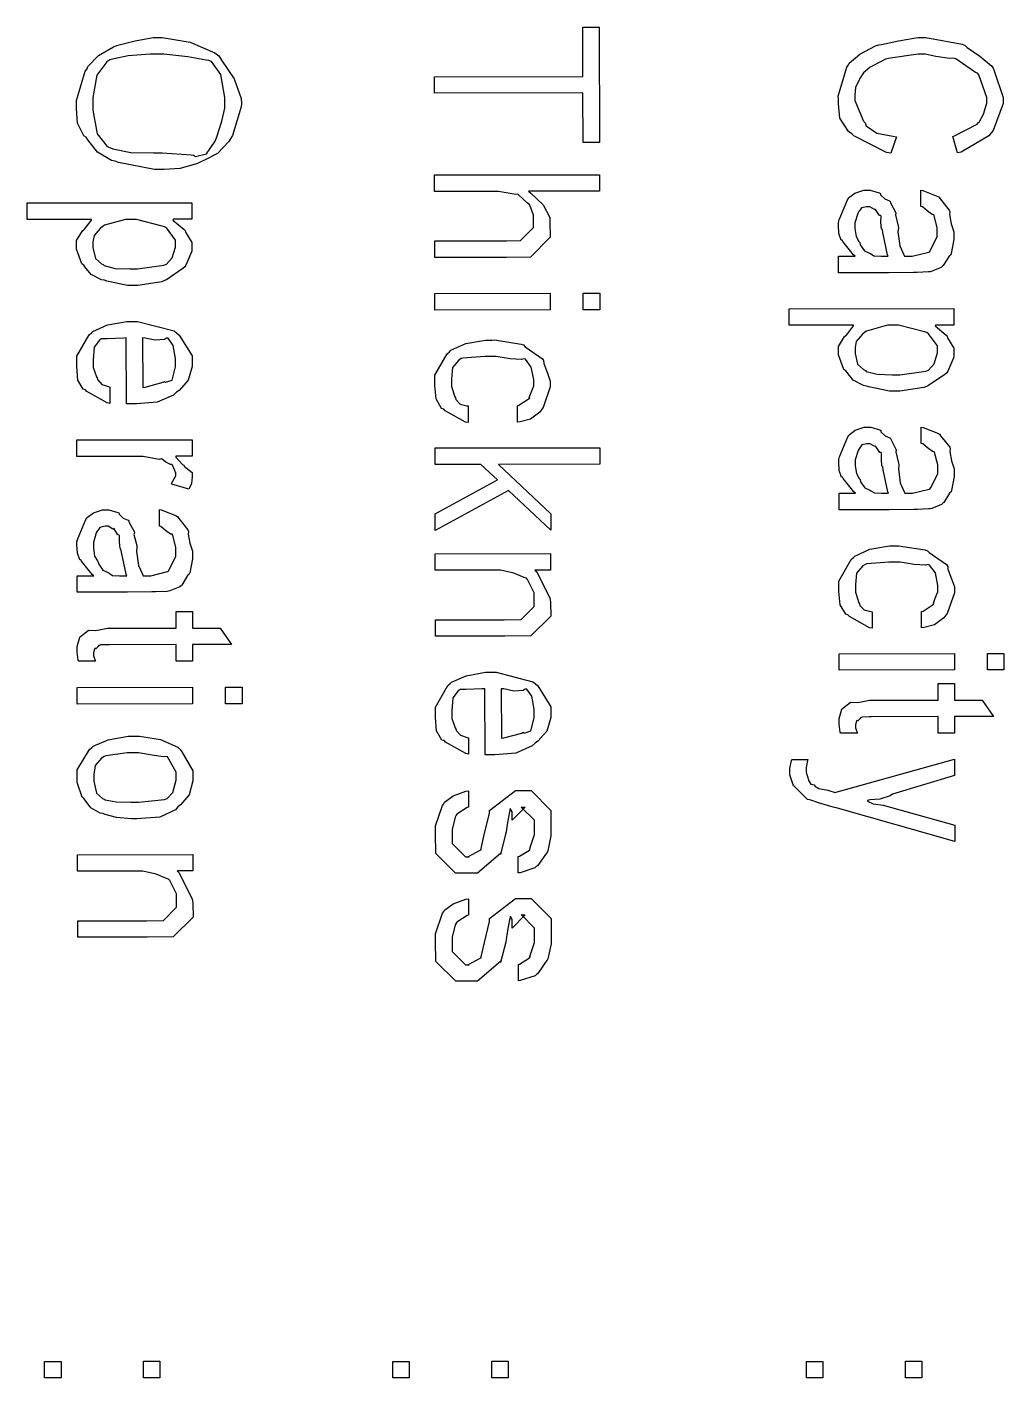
# Model space of a CAD drawing. Extents: x 0.1 to 11.6, y 0.3 to 16.2.
# Drawn here: x 7.782 to 8.605, y 2.979 to 4.117 of the extents above; entities that cross this region are included whole.
import ezdxf

# ---------------------------------------------------------------- set-up
doc = ezdxf.new("R2010")
doc.units = 0
doc.header["$MEASUREMENT"] = 0

msp = doc.modelspace()

# ---------------------------------------------------------------- linework, layer by layer
at = {"color": 0}
for points in [[(8.12494, 4.07497), (8.24994, 4.07519), (8.24994, 4.11686), (8.26383, 4.11686), (8.26406, 4.01964), (8.25017, 4.01964), (8.24994, 4.06131), (8.12494, 4.06108), (8.12494, 4.07497)], [(7.891, 4.10796), (7.89556, 4.10796), (7.91928, 4.10411), (7.94015, 4.09517), (7.94331, 4.09256), (7.94569, 4.08892), (7.95638, 4.07319), (7.96235, 4.05653), (7.9624, 4.0524), (7.96235, 4.04975), (7.95497, 4.0255), (7.9535, 4.02333), (7.95156, 4.02013), (7.94217, 4.01031), (7.93138, 4.00472), (7.92876, 4.00358), (7.9254, 4.0019), (7.91075, 3.99772), (7.89725, 3.99685), (7.89274, 3.99685), (7.88932, 3.99681), (7.85878, 4.0026), (7.85607, 4.00379), (7.85297, 4.00439), (7.84131, 4.01156), (7.83311, 4.02181), (7.83176, 4.02399), (7.82964, 4.02507), (7.82449, 4.03592), (7.82351, 4.04812), (7.82351, 4.05219), (7.82346, 4.05496), (7.83089, 4.07954), (7.83242, 4.08171), (7.83317, 4.08371), (7.84201, 4.09283), (7.85471, 4.10015), (7.85736, 4.10124), (7.85949, 4.10172), (7.87289, 4.10531), (7.88801, 4.10796), (7.891, 4.10796)], [(8.51406, 4.02442), (8.5095, 4.01053), (8.50564, 4.01128), (8.47835, 4.02507), (8.47651, 4.02701), (8.47364, 4.02881), (8.46658, 4.03999), (8.46522, 4.05208), (8.46522, 4.0561), (8.46517, 4.05875), (8.47222, 4.08311), (8.47368, 4.08496), (8.47444, 4.08643), (8.4834, 4.09413), (8.49647, 4.10092), (8.49929, 4.10189), (8.50157, 4.10221), (8.51594, 4.10536), (8.53228, 4.10796), (8.53554, 4.10796), (8.5389, 4.10796), (8.56939, 4.10238), (8.572, 4.10124), (8.57379, 4.0995), (8.58447, 4.09218), (8.59429, 4.08421), (8.59565, 4.08214), (8.59651, 4.07992), (8.60406, 4.05751), (8.60411, 4.05501), (8.60406, 4.05231), (8.5956, 4.02974), (8.59392, 4.02767), (8.5919, 4.02533), (8.56874, 4.0115), (8.56569, 4.01074), (8.56158, 4.02463), (8.56293, 4.02533), (8.58214, 4.0351), (8.58328, 4.03635), (8.58382, 4.03662), (8.58757, 4.04351), (8.59022, 4.05263), (8.59022, 4.05567), (8.59017, 4.05761), (8.58365, 4.0765), (8.58242, 4.07801), (8.58062, 4.0785), (8.57269, 4.08414), (8.56413, 4.09), (8.56201, 4.0906), (8.55871, 4.09033), (8.54725, 4.0919), (8.53847, 4.09407), (8.53554, 4.09407), (8.5325, 4.09403), (8.50711, 4.09044), (8.50493, 4.08974), (8.50174, 4.08822), (8.49197, 4.08311), (8.48649, 4.07818), (8.4854, 4.07671), (8.48378, 4.07438), (8.47971, 4.06614), (8.47906, 4.05914), (8.47911, 4.0574), (8.47906, 4.0549), (8.48633, 4.0376), (8.48779, 4.03614), (8.4885, 4.03375), (8.49767, 4.02746), (8.51113, 4.02496), (8.51406, 4.02442)], [(7.89057, 4.09407), (7.88547, 4.09403), (7.86697, 4.09272), (7.85389, 4.0899), (7.85151, 4.08908), (7.84907, 4.08751), (7.84071, 4.07628), (7.83735, 4.05751), (7.8374, 4.05219), (7.83735, 4.04688), (7.84093, 4.02696), (7.84933, 4.01611), (7.85172, 4.01531), (7.85406, 4.01411), (7.86919, 4.01124), (7.88851, 4.01074), (7.89296, 4.01074), (7.89572, 4.01074), (7.91997, 4.00911), (7.92204, 4.00879), (7.92372, 4.00765), (7.933, 4.01004), (7.94037, 4.02078), (7.94157, 4.02354), (7.94211, 4.02528), (7.94586, 4.03749), (7.94851, 4.04856), (7.94851, 4.05219), (7.94846, 4.0574), (7.94499, 4.07688), (7.93722, 4.08778), (7.93506, 4.08865), (7.93278, 4.08886), (7.91721, 4.09169), (7.89719, 4.09407), (7.89057, 4.09407)], [(8.12511, 3.99224), (8.264, 3.99246), (8.264, 3.97857), (8.2041, 3.97857), (8.20632, 3.97689), (8.21653, 3.96701), (8.22233, 3.95633), (8.22233, 3.95275), (8.22254, 3.93972), (8.20583, 3.92301), (8.18565, 3.92279), (8.12532, 3.92279), (8.12532, 3.93668), (8.18565, 3.93668), (8.1976, 3.9369), (8.20844, 3.94797), (8.20844, 3.95535), (8.20844, 3.95844), (8.20535, 3.96674), (8.20475, 3.96772), (8.20329, 3.96843), (8.19564, 3.97575), (8.19456, 3.97618), (8.19347, 3.97564), (8.17904, 3.9784), (8.17719, 3.97836), (8.12511, 3.97835), (8.12511, 3.99224)], [(8.47933, 3.92378), (8.47803, 3.92486), (8.46901, 3.93608), (8.46847, 3.93722), (8.46767, 3.93728), (8.4656, 3.94282), (8.46522, 3.94987), (8.46522, 3.95221), (8.46576, 3.95432), (8.47282, 3.97119), (8.47368, 3.97239), (8.47385, 3.97299), (8.47911, 3.97678), (8.48676, 3.97933), (8.48931, 3.97933), (8.49214, 3.97933), (8.49972, 3.97715), (8.5006, 3.97672), (8.50076, 3.97553), (8.50429, 3.97222), (8.50831, 3.97049), (8.50885, 3.96978), (8.50922, 3.96869), (8.51335, 3.96094), (8.51361, 3.96001), (8.51324, 3.95865), (8.51557, 3.94922), (8.51579, 3.94786), (8.5154, 3.94433), (8.51704, 3.93246), (8.52046, 3.92507), (8.521, 3.92378), (8.52225, 3.92378), (8.52501, 3.92378), (8.52599, 3.92378), (8.52746, 3.92383), (8.54144, 3.92725), (8.54226, 3.9279), (8.54264, 3.9285), (8.54856, 3.94011), (8.54856, 3.94396), (8.54856, 3.94764), (8.54601, 3.95796), (8.54551, 3.95871), (8.54411, 3.95893), (8.53993, 3.96197), (8.53597, 3.96533), (8.53467, 3.96565), (8.53467, 3.97954), (8.53624, 3.97922), (8.5491, 3.97418), (8.55007, 3.97347), (8.55094, 3.97211), (8.55865, 3.96246), (8.55919, 3.9611), (8.55881, 3.95893), (8.56028, 3.95111), (8.56244, 3.94444), (8.56244, 3.94222), (8.56244, 3.93793), (8.56028, 3.92617), (8.55985, 3.92507), (8.55843, 3.92388), (8.5536, 3.91585), (8.5529, 3.91531), (8.55181, 3.91433), (8.54351, 3.91097), (8.54249, 3.91075), (8.54118, 3.91058), (8.53157, 3.9101), (8.52838, 3.9101), (8.50776, 3.90989), (8.5006, 3.90989), (8.48449, 3.90989), (8.47911, 3.90989), (8.47569, 3.90989), (8.46799, 3.90989), (8.46544, 3.90989), (8.46544, 3.92378), (8.46892, 3.92378), (8.47672, 3.92378), (8.47933, 3.92378)], [(7.78185, 3.96864), (7.92074, 3.96886), (7.92074, 3.95497), (7.90511, 3.95497), (7.90479, 3.95426), (7.91411, 3.94629), (7.9151, 3.94542), (7.91531, 3.94417), (7.92074, 3.93539), (7.92074, 3.9324), (7.92074, 3.928), (7.91564, 3.91613), (7.91465, 3.91482), (7.91303, 3.91342), (7.89936, 3.90397), (7.89751, 3.90332), (7.89529, 3.90235), (7.87522, 3.89925), (7.87299, 3.89919), (7.86654, 3.89919), (7.84907, 3.90283), (7.84717, 3.90354), (7.84446, 3.90392), (7.83589, 3.90842), (7.83062, 3.91493), (7.82958, 3.91635), (7.82807, 3.91749), (7.82351, 3.92985), (7.82351, 3.93392), (7.82351, 3.93696), (7.82856, 3.94521), (7.82958, 3.94607), (7.83014, 3.9465), (7.83604, 3.95421), (7.8361, 3.95475), (7.78185, 3.95475), (7.78185, 3.96864)], [(8.50711, 3.92378), (8.50662, 3.92503), (8.50265, 3.94363), (8.50233, 3.94613), (8.50163, 3.94683), (8.50108, 3.95231), (8.50114, 3.95751), (8.50082, 3.95806), (8.49978, 3.95811), (8.49647, 3.96317), (8.49604, 3.96349), (8.49556, 3.96306), (8.49164, 3.96544), (8.4904, 3.96544), (8.48893, 3.96544), (8.4846, 3.96446), (8.4829, 3.96203), (8.48236, 3.96132), (8.48156, 3.95985), (8.47911, 3.95188), (8.47911, 3.94917), (8.47911, 3.947), (8.48008, 3.94038), (8.48253, 3.93631), (8.48324, 3.93528), (8.48356, 3.93349), (8.48714, 3.92839), (8.49154, 3.92649), (8.49235, 3.92594), (8.49235, 3.92594), (8.49522, 3.92404), (8.50119, 3.92378), (8.50319, 3.92378), (8.50711, 3.92378)], [(7.87125, 3.95475), (7.86486, 3.95475), (7.847, 3.94987), (7.84565, 3.94889), (7.84358, 3.94726), (7.83843, 3.94119), (7.8374, 3.93593), (7.8374, 3.93414), (7.8374, 3.9311), (7.83951, 3.92199), (7.84462, 3.91737), (7.84608, 3.91678), (7.84679, 3.91585), (7.85596, 3.91357), (7.86854, 3.91308), (7.87278, 3.91308), (7.875, 3.91314), (7.89697, 3.91624), (7.89839, 3.91678), (7.89936, 3.91704), (7.90414, 3.92231), (7.90685, 3.93147), (7.90685, 3.93371), (7.90685, 3.93744), (7.89925, 3.9476), (7.89774, 3.94868), (7.89578, 3.94911), (7.87413, 3.95481), (7.87125, 3.95475)], [(8.12532, 3.89236), (8.22254, 3.89258), (8.22254, 3.87869), (8.12532, 3.87847), (8.12532, 3.89236)], [(8.25032, 3.89258), (8.26421, 3.89258), (8.26421, 3.87869), (8.25032, 3.87869), (8.25032, 3.89258)], [(8.42372, 3.8795), (8.56261, 3.87972), (8.56261, 3.86583), (8.54699, 3.86583), (8.54665, 3.86513), (8.55599, 3.85715), (8.55697, 3.85628), (8.55718, 3.85503), (8.56261, 3.84625), (8.56261, 3.84326), (8.56261, 3.83886), (8.55751, 3.82699), (8.55653, 3.82568), (8.5549, 3.82428), (8.54124, 3.81483), (8.53939, 3.81418), (8.53717, 3.81321), (8.51708, 3.81011), (8.51486, 3.81006), (8.5084, 3.81006), (8.49094, 3.81369), (8.48904, 3.8144), (8.48633, 3.81478), (8.47775, 3.81928), (8.4725, 3.82579), (8.47146, 3.82721), (8.46994, 3.82835), (8.46539, 3.84071), (8.46539, 3.84478), (8.46539, 3.84782), (8.47043, 3.85607), (8.47146, 3.85693), (8.472, 3.85736), (8.47792, 3.86507), (8.47797, 3.86561), (8.42372, 3.86561), (8.42372, 3.8795)], [(7.85167, 3.81347), (7.85167, 3.79981), (7.84944, 3.80029), (7.83225, 3.8099), (7.83106, 3.81131), (7.82921, 3.81174), (7.82465, 3.8195), (7.82368, 3.83083), (7.82368, 3.83301), (7.82368, 3.83957), (7.83415, 3.85764), (7.83626, 3.85926), (7.83729, 3.86051), (7.84972, 3.86594), (7.866, 3.86882), (7.87142, 3.86882), (7.87483, 3.86887), (7.90571, 3.86089), (7.90788, 3.85926), (7.90994, 3.85732), (7.9209, 3.83974), (7.9209, 3.83388), (7.9209, 3.83078), (7.91764, 3.81928), (7.90989, 3.81076), (7.90767, 3.80914), (7.90533, 3.80675), (7.89139, 3.80072), (7.87392, 3.79943), (7.8699, 3.79937), (7.86882, 3.79937), (7.86638, 3.79937), (7.86556, 3.79937), (7.86535, 3.85493), (7.86307, 3.85482), (7.84928, 3.85428), (7.84472, 3.85428), (7.84293, 3.85314), (7.83843, 3.84717), (7.83757, 3.83643), (7.83757, 3.83279), (7.83757, 3.82992), (7.84044, 3.8221), (7.84104, 3.82129), (7.84131, 3.81982), (7.84494, 3.81586), (7.85047, 3.81396), (7.85167, 3.81347)], [(8.51313, 3.86561), (8.50672, 3.86561), (8.48887, 3.86074), (8.48753, 3.85975), (8.48546, 3.85813), (8.48031, 3.85206), (8.47928, 3.84679), (8.47928, 3.845), (8.47928, 3.84196), (8.48139, 3.83285), (8.48649, 3.82824), (8.48796, 3.82764), (8.48867, 3.82671), (8.49783, 3.82443), (8.51042, 3.82394), (8.51465, 3.82394), (8.51688, 3.824), (8.53885, 3.8271), (8.54025, 3.82764), (8.54124, 3.8279), (8.546, 3.83317), (8.54872, 3.84233), (8.54872, 3.84457), (8.54872, 3.84831), (8.54113, 3.85846), (8.53961, 3.85954), (8.53765, 3.85997), (8.516, 3.86567), (8.51313, 3.86561)], [(7.87924, 3.85493), (7.87944, 3.81326), (7.88146, 3.81347), (7.89665, 3.8176), (7.89768, 3.81825), (7.89839, 3.8176), (7.90419, 3.81939), (7.90701, 3.83057), (7.90701, 3.83388), (7.90701, 3.83762), (7.90506, 3.84868), (7.90082, 3.85471), (7.89942, 3.85471), (7.89763, 3.85357), (7.88976, 3.85297), (7.88129, 3.85487), (7.87924, 3.85493)], [(8.15338, 3.79764), (8.15338, 3.78375), (8.15115, 3.78413), (8.13417, 3.79351), (8.13297, 3.79503), (8.13108, 3.79557), (8.12642, 3.80354), (8.12537, 3.81478), (8.12537, 3.81694), (8.12537, 3.82351), (8.13568, 3.84158), (8.13775, 3.84321), (8.13878, 3.84457), (8.15142, 3.85026), (8.16803, 3.85319), (8.17356, 3.85319), (8.17551, 3.85325), (8.19814, 3.84982), (8.20003, 3.84907), (8.20144, 3.84754), (8.21599, 3.83735), (8.21696, 3.83583), (8.21718, 3.8335), (8.22011, 3.82525), (8.2226, 3.81858), (8.2226, 3.81629), (8.2226, 3.81369), (8.21664, 3.79622), (8.21544, 3.79482), (8.21365, 3.79249), (8.20589, 3.78651), (8.19721, 3.7844), (8.19504, 3.78396), (8.19504, 3.79785), (8.19618, 3.79818), (8.20469, 3.80382), (8.20524, 3.80458), (8.20492, 3.80479), (8.20649, 3.80908), (8.20871, 3.81451), (8.20871, 3.81629), (8.20871, 3.81988), (8.2066, 3.83046), (8.20167, 3.83703), (8.20025, 3.83735), (8.1984, 3.83675), (8.18886, 3.83746), (8.17697, 3.83936), (8.17399, 3.83931), (8.16738, 3.83931), (8.14887, 3.83789), (8.14751, 3.83757), (8.14546, 3.83626), (8.14031, 3.83018), (8.13926, 3.82058), (8.13926, 3.81739), (8.13926, 3.81413), (8.14214, 3.80524), (8.14274, 3.80436), (8.14301, 3.80296), (8.14665, 3.79915), (8.15218, 3.79785), (8.15338, 3.79764)], [(8.47965, 3.72412), (8.47835, 3.72521), (8.46935, 3.73643), (8.46881, 3.73757), (8.46799, 3.73763), (8.46593, 3.74317), (8.46554, 3.75022), (8.46554, 3.75256), (8.4661, 3.75467), (8.47314, 3.77154), (8.47401, 3.77274), (8.47418, 3.77333), (8.47943, 3.77713), (8.48708, 3.77968), (8.48964, 3.77968), (8.49246, 3.77968), (8.50006, 3.7775), (8.50092, 3.77707), (8.50108, 3.77588), (8.50461, 3.77257), (8.50862, 3.77083), (8.50917, 3.77013), (8.50956, 3.76904), (8.51367, 3.76129), (8.51394, 3.76036), (8.51357, 3.759), (8.5159, 3.74957), (8.51611, 3.74821), (8.51574, 3.74468), (8.51736, 3.73281), (8.52078, 3.72542), (8.52132, 3.72412), (8.52257, 3.72412), (8.52533, 3.72412), (8.52631, 3.72412), (8.52778, 3.72418), (8.54178, 3.7276), (8.54258, 3.72825), (8.54297, 3.72885), (8.54887, 3.74044), (8.54887, 3.74431), (8.54889, 3.74799), (8.54633, 3.75831), (8.54585, 3.75906), (8.54443, 3.75928), (8.54025, 3.76232), (8.53629, 3.76568), (8.53499, 3.766), (8.53499, 3.77989), (8.53657, 3.77957), (8.54943, 3.77453), (8.5504, 3.77382), (8.55126, 3.77246), (8.55897, 3.76281), (8.55951, 3.76144), (8.55914, 3.75928), (8.5606, 3.75146), (8.56278, 3.74479), (8.56276, 3.74257), (8.56278, 3.73828), (8.5606, 3.72651), (8.56017, 3.72542), (8.55875, 3.72422), (8.55393, 3.71619), (8.55322, 3.71565), (8.55214, 3.71468), (8.54383, 3.71132), (8.54281, 3.7111), (8.5415, 3.71094), (8.5319, 3.71044), (8.52869, 3.71044), (8.50808, 3.71024), (8.50092, 3.71024), (8.48481, 3.71024), (8.47943, 3.71024), (8.47601, 3.71024), (8.46832, 3.71024), (8.46576, 3.71024), (8.46576, 3.72412), (8.46924, 3.72412), (8.47706, 3.72412), (8.47965, 3.72412)], [(7.82383, 3.76899), (7.92106, 3.76921), (7.92106, 3.75532), (7.90717, 3.75532), (7.90711, 3.75461), (7.91271, 3.74832), (7.9139, 3.74772), (7.9145, 3.74658), (7.92106, 3.7416), (7.92106, 3.7399), (7.92106, 3.73801), (7.92031, 3.73226), (7.91868, 3.72863), (7.91824, 3.72754), (7.90392, 3.73188), (7.90354, 3.73226), (7.90717, 3.73882), (7.90717, 3.741), (7.90717, 3.741), (7.90636, 3.74322), (7.90446, 3.74783), (7.90392, 3.74837), (7.90261, 3.74837), (7.89865, 3.75032), (7.89578, 3.75293), (7.89481, 3.75315), (7.89318, 3.7525), (7.87972, 3.7551), (7.87526, 3.7551), (7.82383, 3.7551), (7.82383, 3.76899)], [(8.12549, 3.76226), (8.26437, 3.76247), (8.26437, 3.74858), (8.17888, 3.74837), (8.22293, 3.70692), (8.22293, 3.69303), (8.18733, 3.72646), (8.12571, 3.69282), (8.12571, 3.70671), (8.178, 3.73535), (8.16411, 3.74837), (8.12549, 3.74837), (8.12549, 3.76226)], [(8.50743, 3.72412), (8.50694, 3.72537), (8.50299, 3.74397), (8.50265, 3.74647), (8.50196, 3.74718), (8.50142, 3.75265), (8.50146, 3.75786), (8.50114, 3.7584), (8.50011, 3.75846), (8.49679, 3.76351), (8.49636, 3.76383), (8.49588, 3.7634), (8.49197, 3.76579), (8.49072, 3.76579), (8.48926, 3.76579), (8.48492, 3.76481), (8.48324, 3.76237), (8.48269, 3.76167), (8.48188, 3.76019), (8.47943, 3.75222), (8.47944, 3.74951), (8.47943, 3.74735), (8.48042, 3.74072), (8.48286, 3.73665), (8.48356, 3.73562), (8.48389, 3.73383), (8.48747, 3.72874), (8.49186, 3.72683), (8.49268, 3.72629), (8.49268, 3.72629), (8.49556, 3.72439), (8.50151, 3.72412), (8.50353, 3.72412), (8.50743, 3.72412)], [(7.838, 3.65462), (7.83669, 3.65571), (7.82769, 3.66693), (7.82715, 3.66808), (7.82633, 3.66813), (7.82428, 3.67367), (7.82389, 3.68072), (7.82389, 3.68306), (7.82443, 3.68517), (7.83149, 3.70204), (7.83236, 3.70324), (7.83251, 3.70383), (7.83778, 3.70763), (7.84543, 3.71018), (7.84799, 3.71018), (7.85081, 3.71018), (7.8584, 3.70801), (7.85926, 3.70757), (7.85943, 3.70638), (7.86296, 3.70307), (7.86697, 3.70133), (7.86751, 3.70063), (7.86789, 3.69954), (7.87201, 3.69179), (7.87229, 3.69086), (7.8719, 3.6895), (7.87424, 3.68007), (7.87446, 3.67871), (7.87408, 3.67518), (7.87571, 3.66331), (7.87913, 3.65593), (7.87967, 3.65462), (7.88092, 3.65462), (7.88368, 3.65462), (7.88465, 3.65462), (7.88613, 3.65468), (7.90013, 3.6581), (7.90093, 3.65875), (7.90132, 3.65935), (7.90722, 3.67096), (7.90722, 3.67481), (7.90722, 3.6785), (7.90468, 3.68881), (7.90419, 3.68956), (7.90278, 3.68978), (7.8986, 3.69282), (7.89464, 3.69618), (7.89333, 3.6965), (7.89333, 3.71039), (7.89492, 3.71007), (7.90776, 3.70503), (7.90875, 3.70432), (7.90961, 3.70296), (7.91732, 3.69331), (7.91786, 3.69194), (7.91749, 3.68978), (7.91894, 3.68197), (7.92111, 3.67529), (7.92111, 3.67307), (7.92111, 3.66878), (7.91894, 3.65701), (7.91851, 3.65593), (7.9171, 3.65474), (7.91228, 3.64671), (7.91157, 3.64615), (7.91049, 3.64518), (7.90218, 3.64182), (7.90115, 3.6416), (7.89985, 3.64144), (7.89025, 3.64094), (7.88704, 3.64094), (7.86643, 3.64074), (7.85926, 3.64074), (7.84315, 3.64074), (7.83778, 3.64074), (7.83436, 3.64074), (7.82667, 3.64074), (7.82411, 3.64074), (7.82411, 3.65462), (7.82758, 3.65462), (7.83539, 3.65462), (7.838, 3.65462)], [(7.86578, 3.65462), (7.86529, 3.65587), (7.86133, 3.67449), (7.861, 3.67697), (7.86029, 3.67768), (7.85975, 3.68317), (7.85981, 3.68837), (7.85949, 3.68892), (7.85846, 3.68896), (7.85514, 3.69401), (7.85471, 3.69433), (7.85422, 3.6939), (7.85032, 3.69629), (7.84907, 3.69629), (7.8476, 3.69629), (7.84326, 3.69532), (7.84158, 3.69287), (7.84104, 3.69217), (7.84022, 3.69069), (7.83778, 3.68272), (7.83778, 3.68001), (7.83778, 3.67785), (7.83876, 3.67122), (7.84119, 3.66715), (7.8419, 3.66613), (7.84224, 3.66433), (7.84581, 3.65924), (7.85021, 3.65733), (7.85101, 3.65679), (7.85101, 3.65679), (7.85389, 3.65489), (7.85986, 3.65462), (7.86187, 3.65462), (7.86578, 3.65462)], [(8.49371, 3.62429), (8.49371, 3.6104), (8.49149, 3.61079), (8.4745, 3.62017), (8.47331, 3.62169), (8.4714, 3.62224), (8.46674, 3.63021), (8.46571, 3.64144), (8.46571, 3.64361), (8.46571, 3.65018), (8.47601, 3.66824), (8.47808, 3.66986), (8.47911, 3.67122), (8.49175, 3.67692), (8.50836, 3.67985), (8.51389, 3.67985), (8.51585, 3.6799), (8.53847, 3.67649), (8.54036, 3.67572), (8.54178, 3.67421), (8.55632, 3.66401), (8.55729, 3.66249), (8.55751, 3.66015), (8.56044, 3.6519), (8.56293, 3.64524), (8.56293, 3.64296), (8.56293, 3.64035), (8.55697, 3.62289), (8.55578, 3.62147), (8.55399, 3.61914), (8.54622, 3.61317), (8.53754, 3.61106), (8.53538, 3.61062), (8.53538, 3.62451), (8.53651, 3.62483), (8.54503, 3.63049), (8.54557, 3.63124), (8.54525, 3.63146), (8.54682, 3.63574), (8.54904, 3.64117), (8.54904, 3.64296), (8.54904, 3.64654), (8.54693, 3.65712), (8.54199, 3.66368), (8.54058, 3.66401), (8.53874, 3.66342), (8.52919, 3.66411), (8.51731, 3.66601), (8.51432, 3.66596), (8.50771, 3.66596), (8.48921, 3.66456), (8.48785, 3.66422), (8.48579, 3.66292), (8.48062, 3.65685), (8.4796, 3.64725), (8.4796, 3.64404), (8.4796, 3.64079), (8.48247, 3.63189), (8.48307, 3.63103), (8.48335, 3.62961), (8.48697, 3.62582), (8.49251, 3.62451), (8.49371, 3.62429)], [(8.1256, 3.67312), (8.22282, 3.67333), (8.22282, 3.65946), (8.20958, 3.65944), (8.21115, 3.65788), (8.22222, 3.63569), (8.22282, 3.63276), (8.22304, 3.62061), (8.20632, 3.60389), (8.18419, 3.60368), (8.12582, 3.60368), (8.12582, 3.61757), (8.18375, 3.61757), (8.19808, 3.61778), (8.20893, 3.62885), (8.20893, 3.63601), (8.20893, 3.64014), (8.2035, 3.65136), (8.20242, 3.6525), (8.20068, 3.6531), (8.192, 3.65679), (8.18072, 3.65929), (8.17768, 3.65924), (8.1256, 3.65924), (8.1256, 3.67312)], [(7.83946, 3.58257), (7.82536, 3.58257), (7.82503, 3.5835), (7.82406, 3.59017), (7.82406, 3.59233), (7.82406, 3.59511), (7.82622, 3.60275), (7.82667, 3.6034), (7.82687, 3.60346), (7.83328, 3.60856), (7.83404, 3.60883), (7.83404, 3.60883), (7.83974, 3.60846), (7.84961, 3.61035), (7.85292, 3.61035), (7.90739, 3.61057), (7.90739, 3.62446), (7.92128, 3.62446), (7.92128, 3.61057), (7.9445, 3.61057), (7.95404, 3.59668), (7.92128, 3.59668), (7.92128, 3.58279), (7.90739, 3.58279), (7.90739, 3.59668), (7.85118, 3.59646), (7.84933, 3.59646), (7.84381, 3.59631), (7.84261, 3.59592), (7.84229, 3.59581), (7.84185, 3.59506), (7.8399, 3.59315), (7.83908, 3.59349), (7.83903, 3.59343), (7.83876, 3.59278), (7.83794, 3.58968), (7.83794, 3.58865), (7.83794, 3.58713), (7.83919, 3.58322), (7.83946, 3.58257)], [(8.46582, 3.58892), (8.56304, 3.58914), (8.56304, 3.57525), (8.46582, 3.57503), (8.46582, 3.58892)], [(8.59082, 3.58914), (8.60471, 3.58914), (8.60471, 3.57525), (8.59082, 3.57525), (8.59082, 3.58914)], [(8.15375, 3.51796), (8.15375, 3.50429), (8.15153, 3.50478), (8.13433, 3.51438), (8.13314, 3.51579), (8.13129, 3.51622), (8.12674, 3.52399), (8.12576, 3.53532), (8.12576, 3.53749), (8.12576, 3.54406), (8.13624, 3.56212), (8.13835, 3.56375), (8.13937, 3.565), (8.15181, 3.57042), (8.16808, 3.57329), (8.1735, 3.57329), (8.17692, 3.57335), (8.20779, 3.56538), (8.20996, 3.56375), (8.21203, 3.56179), (8.22299, 3.54422), (8.22299, 3.53836), (8.22299, 3.53526), (8.21972, 3.52376), (8.21197, 3.51525), (8.20975, 3.51361), (8.20742, 3.51124), (8.19347, 3.50521), (8.176, 3.5039), (8.17199, 3.50385), (8.1709, 3.50385), (8.16846, 3.50385), (8.16764, 3.50385), (8.16743, 3.5594), (8.16515, 3.55931), (8.15136, 3.55875), (8.14681, 3.55875), (8.14501, 3.55761), (8.14051, 3.55165), (8.13965, 3.5409), (8.13965, 3.53728), (8.13965, 3.5344), (8.14253, 3.52658), (8.14312, 3.52576), (8.14339, 3.52431), (8.14703, 3.52035), (8.15256, 3.51844), (8.15375, 3.51796)], [(8.48128, 3.52192), (8.46718, 3.52192), (8.46685, 3.52285), (8.46588, 3.52951), (8.46588, 3.53168), (8.46588, 3.53444), (8.46804, 3.5421), (8.46847, 3.54275), (8.46869, 3.54281), (8.4751, 3.5479), (8.47586, 3.54818), (8.47586, 3.54818), (8.48156, 3.54779), (8.49143, 3.54969), (8.49474, 3.54969), (8.54921, 3.54992), (8.54921, 3.56381), (8.5631, 3.56381), (8.5631, 3.54992), (8.58632, 3.54992), (8.59586, 3.53603), (8.5631, 3.53603), (8.5631, 3.52214), (8.54921, 3.52214), (8.54921, 3.53603), (8.493, 3.53581), (8.49115, 3.53581), (8.48563, 3.53564), (8.48443, 3.53526), (8.4841, 3.53515), (8.48367, 3.5344), (8.48172, 3.5325), (8.4809, 3.53282), (8.48085, 3.53276), (8.48058, 3.53211), (8.47976, 3.52903), (8.47976, 3.528), (8.47976, 3.52647), (8.48101, 3.52257), (8.48128, 3.52192)], [(7.82411, 3.56044), (7.92133, 3.56065), (7.92133, 3.54676), (7.82411, 3.54656), (7.82411, 3.56044)], [(7.94911, 3.56065), (7.963, 3.56065), (7.963, 3.54676), (7.94911, 3.54676), (7.94911, 3.56065)], [(8.18132, 3.5594), (8.18153, 3.51774), (8.18354, 3.51796), (8.19874, 3.52208), (8.19976, 3.52274), (8.20047, 3.52208), (8.20628, 3.52387), (8.2091, 3.53504), (8.2091, 3.53836), (8.2091, 3.5421), (8.20714, 3.55317), (8.2029, 3.55919), (8.2015, 3.55919), (8.19971, 3.55806), (8.19185, 3.55746), (8.18338, 3.55935), (8.18132, 3.5594)], [(7.87278, 3.51942), (7.87646, 3.51947), (7.89432, 3.51676), (7.9089, 3.5101), (7.91097, 3.50814), (7.91237, 3.50635), (7.92139, 3.49029), (7.92139, 3.48492), (7.92139, 3.48178), (7.91835, 3.47011), (7.91108, 3.46158), (7.90901, 3.45996), (7.90679, 3.45751), (7.89382, 3.45139), (7.87799, 3.45003), (7.87429, 3.44997), (7.86996, 3.44997), (7.8571, 3.45111), (7.8476, 3.45361), (7.84586, 3.45432), (7.84347, 3.45469), (7.83572, 3.45915), (7.83078, 3.46556), (7.82981, 3.4669), (7.8284, 3.46799), (7.82417, 3.48053), (7.82417, 3.48469), (7.82417, 3.491), (7.83447, 3.50831), (7.83653, 3.50988), (7.83757, 3.51112), (7.85032, 3.51654), (7.86714, 3.51942), (7.87278, 3.51942)], [(7.87278, 3.50553), (7.86626, 3.50553), (7.84814, 3.50282), (7.84674, 3.50228), (7.84457, 3.50088), (7.83914, 3.49485), (7.83806, 3.48725), (7.83806, 3.48469), (7.83806, 3.4815), (7.84033, 3.4714), (7.84549, 3.4669), (7.84694, 3.46647), (7.84765, 3.46582), (7.85682, 3.46419), (7.86942, 3.46386), (7.87364, 3.46386), (7.87576, 3.46392), (7.89757, 3.46625), (7.89903, 3.46669), (7.90001, 3.46685), (7.90478, 3.47211), (7.9075, 3.48232), (7.9075, 3.48492), (7.9075, 3.48931), (7.90022, 3.50196), (7.89882, 3.5025), (7.89692, 3.50217), (7.88726, 3.50358), (7.87565, 3.50558), (7.87278, 3.50553)], [(8.426, 3.49983), (8.43946, 3.49983), (8.43913, 3.49903), (8.43815, 3.49317), (8.43815, 3.49115), (8.43815, 3.48915), (8.43978, 3.48367), (8.44011, 3.48313), (8.44015, 3.4821), (8.44206, 3.479), (8.44471, 3.47846), (8.44531, 3.47814), (8.44521, 3.47769), (8.44889, 3.47542), (8.45638, 3.4739), (8.45811, 3.47336), (8.45811, 3.47336), (8.46175, 3.47222), (8.46224, 3.47206), (8.56315, 3.50006), (8.56315, 3.48637), (8.51085, 3.47075), (8.5089, 3.46924), (8.50017, 3.46636), (8.49164, 3.46576), (8.48981, 3.46533), (8.48975, 3.46479), (8.49457, 3.46257), (8.50319, 3.46132), (8.50499, 3.46078), (8.56337, 3.4445), (8.56337, 3.43083), (8.46463, 3.45882), (8.46072, 3.45975), (8.44857, 3.46332), (8.44206, 3.46556), (8.44097, 3.46576), (8.43929, 3.46615), (8.42904, 3.47618), (8.42839, 3.47706), (8.42735, 3.47754), (8.42426, 3.48682), (8.42426, 3.48986), (8.42426, 3.49235), (8.42567, 3.49897), (8.426, 3.49983)], [(8.15369, 3.47347), (8.15369, 3.45958), (8.15256, 3.45936), (8.14388, 3.45378), (8.14328, 3.45285), (8.14242, 3.45139), (8.13981, 3.44097), (8.13981, 3.43744), (8.13981, 3.42899), (8.1511, 3.41792), (8.15414, 3.41792), (8.15306, 3.41792), (8.16411, 3.42378), (8.16411, 3.42333), (8.16693, 3.43658), (8.17128, 3.45437), (8.17128, 3.45676), (8.19319, 3.47368), (8.19601, 3.47368), (8.20643, 3.47368), (8.22314, 3.45697), (8.22314, 3.44026), (8.22314, 3.4356), (8.22043, 3.42296), (8.21989, 3.42161), (8.21843, 3.41992), (8.21463, 3.41407), (8.21175, 3.41032), (8.21078, 3.40967), (8.20969, 3.40858), (8.19715, 3.40451), (8.19558, 3.40424), (8.19558, 3.41812), (8.19661, 3.41829), (8.20497, 3.42356), (8.20557, 3.42443), (8.20529, 3.42475), (8.20703, 3.4299), (8.20925, 3.43674), (8.20925, 3.43896), (8.20925, 3.44874), (8.19819, 3.45979), (8.19797, 3.45979), (8.20144, 3.45979), (8.19037, 3.44874), (8.19037, 3.45589), (8.18886, 3.4585), (8.1881, 3.45583), (8.18647, 3.44678), (8.18544, 3.43901), (8.18494, 3.43701), (8.18061, 3.41986), (8.18061, 3.42074), (8.16129, 3.40403), (8.15588, 3.40403), (8.14285, 3.40403), (8.12614, 3.42074), (8.12592, 3.43767), (8.12592, 3.4439), (8.13167, 3.46121), (8.13286, 3.46263), (8.13346, 3.46382), (8.14074, 3.46924), (8.15142, 3.4731), (8.15369, 3.47347)], [(7.82433, 3.4196), (7.92156, 3.41982), (7.92156, 3.40593), (7.90831, 3.40593), (7.90989, 3.40435), (7.92096, 3.38217), (7.92156, 3.37924), (7.92176, 3.36708), (7.90506, 3.35038), (7.88292, 3.35015), (7.82454, 3.35015), (7.82454, 3.36404), (7.88249, 3.36404), (7.89681, 3.36426), (7.90767, 3.37532), (7.90767, 3.38249), (7.90767, 3.38661), (7.90224, 3.39785), (7.90115, 3.39899), (7.89942, 3.39958), (7.89074, 3.40326), (7.87944, 3.40576), (7.87642, 3.40571), (7.82433, 3.40571), (7.82433, 3.4196)], [(8.15381, 3.38254), (8.15381, 3.36865), (8.15267, 3.36843), (8.14399, 3.36285), (8.14339, 3.36193), (8.14253, 3.36046), (8.13992, 3.35004), (8.13992, 3.34651), (8.13992, 3.33806), (8.15121, 3.32699), (8.15424, 3.32699), (8.15315, 3.32699), (8.16422, 3.33285), (8.16422, 3.33242), (8.16704, 3.34565), (8.17139, 3.36344), (8.17139, 3.36583), (8.19331, 3.38276), (8.19612, 3.38276), (8.20654, 3.38276), (8.22325, 3.36604), (8.22325, 3.34933), (8.22325, 3.34467), (8.22054, 3.33203), (8.22, 3.33068), (8.21853, 3.329), (8.21474, 3.32314), (8.21186, 3.31939), (8.21089, 3.31874), (8.20979, 3.31765), (8.19726, 3.31358), (8.19569, 3.31332), (8.19569, 3.32721), (8.19672, 3.32736), (8.20508, 3.33263), (8.20568, 3.3335), (8.2054, 3.33382), (8.20714, 3.33897), (8.20936, 3.34581), (8.20936, 3.34804), (8.20936, 3.35781), (8.19829, 3.36888), (8.19808, 3.36888), (8.20156, 3.36888), (8.19049, 3.35781), (8.19049, 3.36496), (8.18896, 3.36757), (8.18821, 3.3649), (8.18658, 3.35585), (8.18554, 3.3481), (8.18506, 3.34608), (8.18072, 3.32894), (8.18072, 3.32981), (8.1614, 3.3131), (8.15597, 3.3131), (8.14296, 3.3131), (8.12625, 3.32981), (8.12603, 3.34674), (8.12603, 3.35297), (8.13178, 3.37028), (8.13297, 3.37169), (8.13357, 3.37289), (8.14085, 3.37831), (8.15153, 3.38217), (8.15381, 3.38254)], [(7.87993, 2.993), (7.89382, 2.993), (7.89382, 2.97911), (7.87993, 2.97911), (7.87993, 2.993)], [(7.79661, 2.99278), (7.8105, 2.99278), (7.81049, 2.97889), (7.7966, 2.97889), (7.79661, 2.99278)], [(8.08996, 2.99274), (8.10385, 2.99274), (8.10385, 2.97885), (8.08996, 2.97885), (8.08996, 2.99274)], [(8.17329, 2.99294), (8.18718, 2.99294), (8.18718, 2.97906), (8.17329, 2.97906), (8.17329, 2.99294)], [(8.43837, 2.99274), (8.45226, 2.99274), (8.45226, 2.97885), (8.43837, 2.97885), (8.43837, 2.99274)], [(8.52169, 2.99294), (8.5356, 2.99294), (8.5356, 2.97906), (8.52171, 2.97906), (8.52169, 2.99294)]]:
    msp.add_lwpolyline(points, close=True, dxfattribs=at)

doc.saveas('drawing.dxf')
